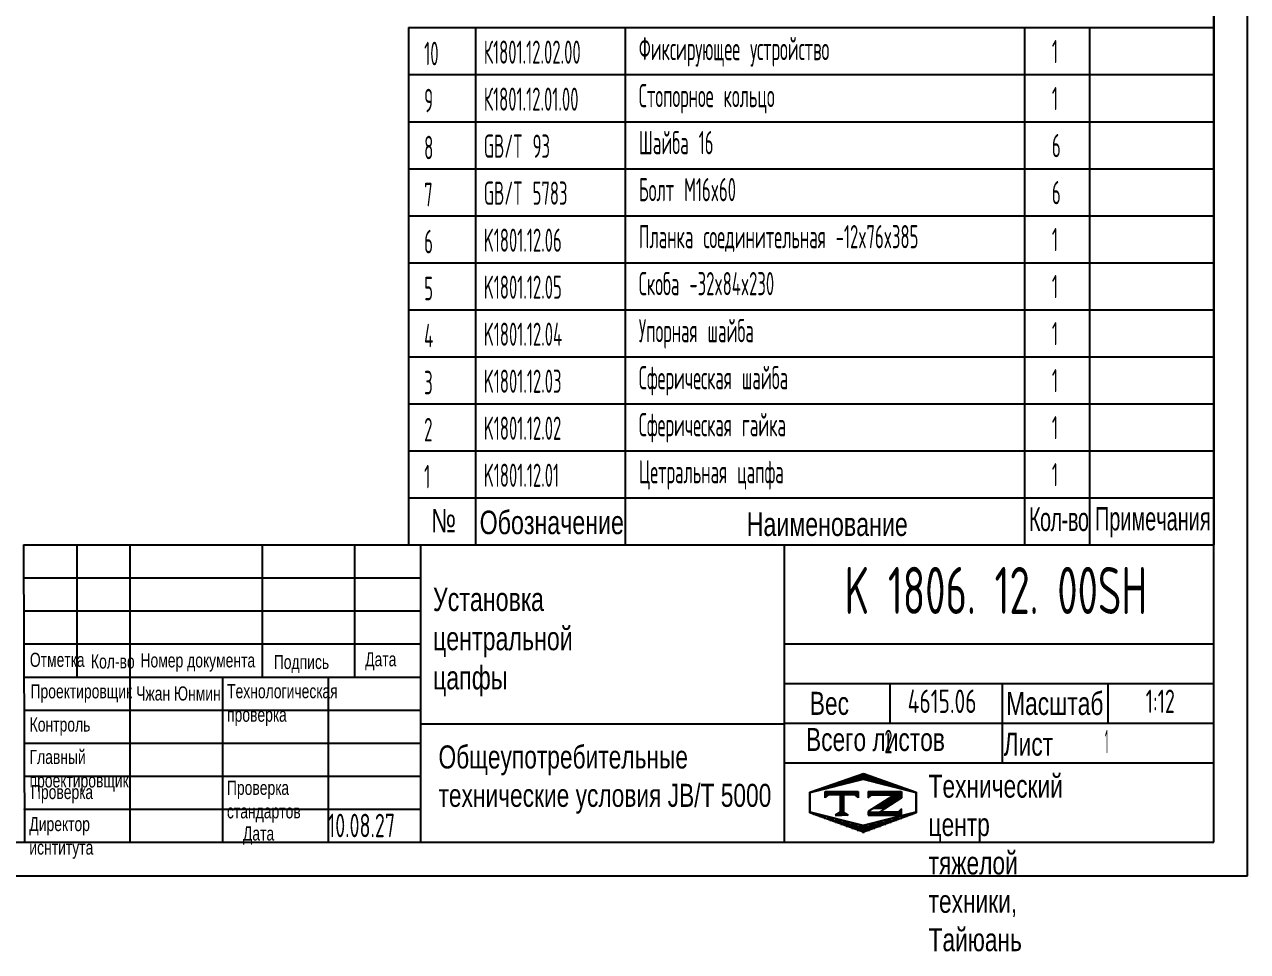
# Model space of a CAD drawing. Header units: millimetres. Extents: x 157 to 5197, y -35 to 3664.
# Drawn here: x 3011 to 5197, y -35 to 1621 of the extents above; entities that cross this region are included whole.
import ezdxf
from ezdxf.enums import TextEntityAlignment as Align

# ---------------------------------------------------------------- set-up
doc = ezdxf.new("R2010")
doc.units = ezdxf.units.MM
doc.header["$LTSCALE"] = 120
doc.linetypes.add('G', pattern=[2, 1.25, -0.25, 0.25, -0.25])
for name, color, linetype in [('01', 7, 'Continuous'), ('02', 1, 'Continuous'), ('05', 4, 'G'), ('11', 3, 'Continuous'), ('THICK', 7, 'Continuous')]:
    doc.layers.add(name, color=color, linetype=linetype)
doc.styles.add('HZLIB', font='TXT.shx', dxfattribs={"width": 0.5, "height": 41.5})
doc.styles.get("Standard").update_dxf_attribs({"font": 'isocp', "width": 0.707, "bigfont": 'intecad.shx'})

# ---------------------------------------------------------------- blocks, each defined once
blk = doc.blocks.new('*U287')
at = {"layer": '01'}
for points in [[(415, 5), (415, 292)], [(25, 5), (415, 5)]]:
    blk.add_lwpolyline(points, dxfattribs=at)
at = {"layer": '02'}
for points in [[(420, 0), (420, 297)], [(0, 0), (420, 0)]]:
    blk.add_lwpolyline(points, dxfattribs=at)
blk = doc.blocks.new('*X321')
at = {"color": 0}
for p, q in [((127.06, 7.8), (132.06, 7.8)), ((127.06, 7.5), (132.06, 7.5)), ((127.06, 7.2), (127.32, 7.2)), ((128.3, 5.7), (130.1, 5.7)), ((128.77, 6), (130.57, 6)), ((129.23, 6.3), (131.04, 6.3)), ((129.7, 6.6), (131.51, 6.6)), ((130.16, 6.9), (131.98, 6.9)), ((130.62, 7.2), (132.06, 7.2)), ((127.84, 5.4), (129.64, 5.4))]:
    blk.add_line(p, q, dxfattribs=at)
blk = doc.blocks.new('*X322')
at = {"color": 0}
for p, q in [((127.06, 4.8), (132.06, 4.8)), ((127.06, 4.5), (132.06, 4.5)), ((131.84, 5.1), (132.06, 5.1))]:
    blk.add_line(p, q, dxfattribs=at)
blk = doc.blocks.new('*X320')
at = {"color": 0}
for p, q in [((122.34, 4.5), (123.72, 4.5)), ((122.82, 4.8), (123.24, 4.8))]:
    blk.add_line(p, q, dxfattribs=at)
blk = doc.blocks.new('*X319')
at = {"color": 0}
for p, q in [((120.53, 7.8), (125.53, 7.8)), ((120.53, 7.5), (125.53, 7.5)), ((120.53, 7.2), (120.79, 7.2)), ((125.27, 7.2), (125.53, 7.2))]:
    blk.add_line(p, q, dxfattribs=at)
blk = doc.blocks.new('*X318')
at = {"color": 0}
for p, q in [((122.38, 9.3), (124.32, 9.3)), ((123.24, 9.6), (125.52, 9.6)), ((124.1, 9.9), (128.52, 9.9)), ((124.97, 10.2), (127.67, 10.2)), ((125.83, 10.5), (126.82, 10.5)), ((127.02, 9.6), (129.37, 9.6)), ((128.22, 9.3), (130.22, 9.3)), ((118.22, 7.8), (118.32, 7.8)), ((118.22, 7.5), (118.27, 7.5)), ((118.94, 8.1), (119.52, 8.1)), ((119.8, 8.4), (120.72, 8.4)), ((120.66, 8.7), (121.92, 8.7)), ((121.52, 9), (123.12, 9)), ((129.42, 9), (131.07, 9)), ((130.62, 8.7), (131.92, 8.7)), ((131.82, 8.4), (132.77, 8.4)), ((133.02, 8.1), (133.62, 8.1)), ((134.22, 7.8), (134.32, 7.8)), ((134.27, 7.5), (134.32, 7.5)), ((118.22, 7.2), (118.27, 7.2)), ((118.22, 6.9), (118.27, 6.9)), ((118.22, 6.6), (118.27, 6.6)), ((118.22, 6.3), (118.27, 6.3)), ((118.22, 6), (118.27, 6)), ((118.22, 5.7), (118.27, 5.7)), ((134.27, 7.2), (134.32, 7.2)), ((134.27, 6.9), (134.32, 6.9)), ((134.27, 6.6), (134.32, 6.6)), ((134.27, 6.3), (134.32, 6.3)), ((134.27, 6), (134.32, 6)), ((134.27, 5.7), (134.32, 5.7)), ((118.22, 5.4), (118.27, 5.4)), ((118.22, 5.1), (118.27, 5.1)), ((118.22, 4.8), (118.27, 4.8)), ((118.79, 4.5), (119.42, 4.5)), ((119.61, 4.2), (120.62, 4.2)), ((120.43, 3.9), (121.82, 3.9)), ((130.72, 3.9), (132.14, 3.9)), ((131.92, 4.2), (132.95, 4.2)), ((133.12, 4.5), (133.76, 4.5)), ((134.27, 5.4), (134.32, 5.4)), ((134.27, 5.1), (134.32, 5.1)), ((134.27, 4.8), (134.32, 4.8)), ((121.26, 3.6), (123.02, 3.6)), ((122.08, 3.3), (124.22, 3.3)), ((122.91, 3), (125.42, 3)), ((123.73, 2.7), (128.89, 2.7)), ((124.55, 2.4), (128.07, 2.4)), ((125.38, 2.1), (127.26, 2.1)), ((127.12, 3), (129.7, 3)), ((128.32, 3.3), (130.51, 3.3)), ((129.52, 3.6), (131.32, 3.6)), ((126.2, 1.8), (126.45, 1.8))]:
    blk.add_line(p, q, dxfattribs=at)

msp = doc.modelspace()

# ---------------------------------------------------------------- linework, layer by layer
for p, q in [((5137.0344, 2959.7888), (5137.0344, 691.7891)), ((3697.0344, 1615.789), (3697.0344, 691.7891)), ((3697.0344, 1615.789), (5137.0344, 1615.789)), ((3817.0344, 1615.789), (3817.0344, 691.7891)), ((4084.3347, 1615.789), (4084.3347, 691.7891)), ((4798.0192, 1615.789), (4798.0192, 691.7891)), ((4914.2286, 1615.789), (4914.2286, 691.7891)), ((3697.0344, 1531.789), (5137.0344, 1531.789)), ((3697.0344, 1447.789), (5137.0344, 1447.789)), ((3697.0344, 1363.789), (5137.0344, 1363.789)), ((3697.0344, 1279.789), (5137.0344, 1279.789)), ((3697.0344, 1195.789), (5137.0344, 1195.789)), ((3697.0344, 1111.789), (5137.0344, 1111.789)), ((3697.0344, 1027.789), (5137.0344, 1027.789)), ((3697.0344, 943.7891), (5137.0344, 943.7891)), ((3697.0344, 859.7891), (5137.0344, 859.7891)), ((3697.0344, 775.7891), (5137.0344, 775.7891)), ((3697.0344, 691.7891), (5137.0344, 691.7891))]:
    msp.add_line(p, q)
at = {"layer": 'THICK'}
for p, q in [((3008.9455, 691.7891), (3010.5581, 160.17)), ((3008.9455, 691.7891), (5137.0344, 691.7891)), ((3105.0376, 691.5327), (3105.0376, 691.7891)), ((3105.0682, 455.5139), (3105.0682, 691.7891)), ((3199.5782, 160.17), (3199.5782, 691.7891)), ((3435.8534, 455.5139), (3435.8534, 691.7891)), ((3601.246, 455.5139), (3601.246, 691.7891)), ((3719.3836, 160.17), (3719.3836, 691.7891)), ((4369.1402, 160.17), (4369.1402, 691.7891)), ((5137.0344, 160.17), (5137.0344, 691.7891)), ((3010.5581, 514.5827), (3719.3836, 514.5827)), ((4369.1402, 514.5827), (5137.0344, 514.5827)), ((3010.5581, 455.5139), (3719.3836, 455.5139)), ((3364.9708, 160.17), (3364.9708, 455.5139)), ((3553.991, 160.17), (3553.991, 455.5139)), ((4369.1402, 443.7002), (5137.0344, 443.7002)), ((4558.1603, 372.8176), (4558.1603, 443.7002)), ((4758.9942, 301.9351), (4758.9942, 443.7002)), ((4948.0143, 372.8176), (4948.0143, 443.7002)), ((3719.3836, 371.7936), (4369.1402, 371.7936)), ((4369.1402, 372.8176), (5137.0344, 372.8176)), ((4369.1402, 301.9351), (5137.0344, 301.9351)), ((3010.5581, 160.17), (5137.0344, 160.17))]:
    msp.add_line(p, q, dxfattribs=at)
at = {"layer": 'THICK', "color": 3}
for p, q in [((3010.5581, 632.7203), (3719.3836, 632.7203)), ((3010.5581, 573.6515), (3719.3836, 573.6515)), ((3010.5581, 396.4452), (3719.3836, 396.4452)), ((3010.5581, 337.3764), (3719.3836, 337.3764)), ((3010.5581, 278.3076), (3719.3836, 278.3076)), ((4414.6477, 250.0265), (4510.3987, 283.3765)), ((4415.2694, 249.2754), (4509.7795, 272.9029)), ((4509.7795, 272.9029), (4604.2895, 249.2754)), ((4510.3987, 283.3765), (4604.9061, 250.0265)), ((4414.6477, 212.8867), (4414.6477, 250.0265)), ((4415.2694, 213.8341), (4415.2694, 249.2754)), ((4441.9565, 239.3141), (4441.9565, 251.1279)), ((4441.9565, 251.1279), (4501.0253, 251.1279)), ((4447.8634, 245.221), (4441.9565, 239.3141)), ((4495.1184, 245.221), (4447.8634, 245.221)), ((4468.9059, 245.2774), (4468.9059, 212.8749)), ((4471.4901, 245.2774), (4471.4901, 212.8749)), ((4474.4435, 245.2774), (4474.4435, 212.8749)), ((4501.0253, 239.3141), (4495.1184, 245.221)), ((4501.0253, 251.1279), (4501.0253, 239.3141)), ((4519.113, 251.1279), (4519.113, 239.3141)), ((4519.113, 251.1279), (4578.1818, 251.1279)), ((4519.113, 239.3141), (4525.0199, 245.221)), ((4565.6284, 245.221), (4519.113, 215.125)), ((4525.0199, 245.221), (4565.6284, 245.221)), ((4578.1818, 251.1279), (4578.1818, 239.3141)), ((4604.2895, 249.2754), (4604.2895, 213.8341)), ((4604.9061, 250.0265), (4604.9061, 212.8867)), ((3010.5581, 219.2388), (3719.3836, 219.2388)), ((4547.9185, 220.0595), (4538.8902, 214.2814)), ((4578.1802, 239.4269), (4547.9185, 220.0595)), ((4578.1802, 220.1883), (4572.2733, 214.2814)), ((4578.1802, 208.3745), (4578.1802, 220.1883)), ((4510.3987, 178.0208), (4414.6477, 212.8867)), ((4509.7795, 190.2066), (4415.2694, 213.8341)), ((4471.4901, 215.5751), (4460.0458, 208.3745)), ((4460.0458, 208.3745), (4471.4901, 208.3745)), ((4471.4901, 215.5751), (4482.9344, 208.3745)), ((4482.9344, 208.3745), (4471.4901, 208.3745)), ((4604.2895, 213.8341), (4509.7795, 190.2066)), ((4604.9061, 212.8867), (4510.3987, 178.0208)), ((4519.113, 215.125), (4519.113, 208.3745)), ((4519.113, 208.3745), (4578.1802, 208.3745)), ((4572.2733, 214.2814), (4538.8902, 214.2814))]:
    msp.add_line(p, q, dxfattribs=at)
for p in [(3010.5581, 219.2388), (3010.5581, 160.17)]:
    msp.add_point(p, dxfattribs=at)

# ---------------------------------------------------------------- block references
at = {"layer": '02', "xscale": 12, "yscale": 12, "zscale": 12}
msp.add_blockref('*U287', (157.0344, 100.17), dxfattribs=at)
at = {"layer": 'THICK', "color": 3, "xscale": 11.81375692083424, "yscale": 11.81375692083338, "zscale": 11.81375692083417}
for name in ['*X318', '*X319', '*X321', '*X320', '*X322']:
    msp.add_blockref(name, (3018.0298, 157.2836), dxfattribs=at)

# ---------------------------------------------------------------- texts
at = {"style": 'HZLIB', "width": 0.5}
for s, height, p in [('Фиксирующее устройство', 41.5, (4108.872, 1557.5927)), ('10', 42, (3725.0344, 1548.589)), ('К1801.12.02.00', 41.5, (3831.7006, 1551.2697)), ('1', 41.5, (4847.3343, 1552.3092)), ('К1801.12.01.00', 41.5, (3831.7006, 1467.2697)), ('Стопорное кольцо', 41.5, (4108.872, 1473.5927)), ('1', 41.5, (4847.3343, 1468.3092)), ('9', 42, (3725.0344, 1464.589)), ('8', 42, (3725.0344, 1380.589)), ('GB/T 93', 41.5, (3831.7006, 1383.2697)), ('Шайба 16', 41.5, (4108.872, 1389.5927)), ('6', 41.5, (4847.3343, 1384.3092)), ('7', 42, (3725.0344, 1296.589)), ('GB/T 5783', 41.5, (3831.7006, 1299.2697)), ('Болт M16x60', 41.5, (4108.872, 1305.5927)), ('6', 41.5, (4847.3343, 1300.3092)), ('6', 42, (3725.0344, 1212.589)), ('K1801.12.06', 41.5, (3831.7006, 1215.2697)), ('Планка соединительная -12x76x385', 41.5, (4108.872, 1221.5927)), ('1', 41.5, (4847.3343, 1216.3092)), ('5', 42, (3725.0344, 1128.589)), ('K1801.12.05', 41.5, (3831.7006, 1131.2697)), ('Скоба -32x84x230 ', 41.5, (4108.872, 1137.5927)), ('1', 41.5, (4847.3343, 1132.3092)), ('Упорная шайба', 41.5, (4108.872, 1053.5927)), ('4', 42, (3725.0344, 1044.589)), ('K1801.12.04', 41.5, (3831.7006, 1047.2697)), ('1', 41.5, (4847.3343, 1048.3092)), ('Сферическая шайба', 41.5, (4108.872, 969.5927)), ('1', 41.5, (4847.3343, 964.3092)), ('3', 42, (3725.0344, 960.589)), ('K1801.12.03', 41.5, (3831.7006, 963.2697)), ('2', 42, (3725.0344, 876.5891)), ('K1801.12.02', 41.5, (3831.7006, 879.2697)), ('Сферическая гайка', 41.5, (4108.872, 885.5927)), ('1', 41.5, (4847.3343, 880.3092)), ('1', 42, (3725.0344, 792.5891)), ('K1801.12.01', 41.5, (3831.7006, 795.2697)), ('Цетральная цапфа', 41.5, (4108.872, 801.5927)), ('1', 41.5, (4847.3343, 796.3092))]:
    msp.add_text(s, height=height, dxfattribs=at).set_placement(p)
at = {"layer": '01', "attachment_point": 1}
for s, insert, char_height in [('{\\fArial|b0|i0|c204|p34;Отметка}', (3020.2053, 498.8436), 25.18992), ('{\\fArial|b0|i0|c204|p34;Кол-во}', (3129.4461, 495.9459), 25.18992), ('{\\fArial|b0|i0|c204|p34;Номер документа}', (3217.9326, 497.8842), 25.18992), ('{\\fArial|b0|i0|c204|p34;Подпись}', (3456.2016, 494.98), 25.18992), ('{\\fArial|b0|i0|c204|p34;Дата}', (3619.5794, 499.8095), 25.18992), ('{\\fArial|b0|i0|c204|p34;Проектировщик}', (3021.3138, 442.5767), 25.18992), ('{\\fArial|b0|i0|c204|p34;\\C3;Чжан Юнмин}', (3210.2027, 438.7066), 25.18992), ('{\\fArial|b0|i0|c204|p34;Технологическая\\Pпроверка}', (3372.7097, 442.7661), 25.18992), ('{\\fArial|b0|i0|c204|p34;Вес}', (4414.5177, 429.031), 41.143536), ('{\\fArial|b0|i0|c204|p34;Контроль}', (3019.867, 383.2427), 25.18992), ('{\\fArial|b0|i0|c204|p34;Главный\\Pпроектировщик}', (3019.6439, 325.2638), 25.18992), ('{\\fArial|b0|i0|c204|p34;Проверка}', (3022.1057, 262.6156), 25.18992), ('{\\fArial|b0|i0|c204|p34;Проверка\\Pстандартов}', (3372.4685, 270.0997), 25.18992), ('{\\fArial|b0|i0|c204|p34;Директор\\Pиснтитута}', (3019.2564, 205.3828), 25.18992), ('{\\fArial|b0|i0|c204|p34;Дата}', (3401.0884, 188.546), 25.18992)]:
    msp.add_mtext(s, dxfattribs=dict(at, insert=insert, char_height=char_height))
at = {"layer": '01', "insert": (4626.8493, 281.0553), "char_height": 41.143536, "width": 1.933465, "attachment_point": 1}
msp.add_mtext('{\\fArial|b0|i0|c204|p34;Технический центр\\Pтяжелой техники, Тайюань}', dxfattribs=at)
at = {"layer": '02', "char_height": 42, "attachment_point": 1}
for s, insert in [('{\\fArial|b0|i0|c204|p34;\\C0;№}', (3737.4789, 755.9005)), ('{\\fArial|b0|i0|c204|p34;\\C0;Наименование}', (4301.6702, 749.5159)), ('{\\fArial|b0|i0|c204|p34;\\W0.607;\\T0.95;\\C0;Кол-во}', (4806.3131, 758.4511)), ('{\\fArial|b0|i0|c204|p34;\\W0.607;\\C0;Примечания}', (4924.2953, 759.4641))]:
    msp.add_mtext(s, dxfattribs=dict(at, insert=insert))
for s, insert, width in [('{\\fArial|b0|i0|c204|p34;\\C0;Обозначение}', (3824.2809, 752.7514), 1.967372), ('{\\fArial|b0|i0|c204|p34;\\C3;Установка центральной цапфы}', (3740.872, 615.3942), 0.967591)]:
    msp.add_mtext(s, dxfattribs=dict(at, insert=insert, width=width))
at = {"layer": '05', "char_height": 41.16, "attachment_point": 1}
for s, insert in [('{\\fArial|b0|i0|c204|p34;\\C0;Масштаб}', (4765.4899, 428.8363)), ('{\\fArial|b0|i0|c204|p34;\\C0;Всего листов}', (4407.7206, 364.4975)), ('{\\fArial|b0|i0|c204|p34;\\C0;Лист}', (4761.1181, 356.139)), ('{\\fArial|b0|i0|c204|p34;\\C0;Общеупотребительные\\Pтехнические условия \\fArial|b0|i0|c0|p34;JB/T 5000}', (3750.6955, 333.2474))]:
    msp.add_mtext(s, dxfattribs=dict(at, insert=insert))
at = {"layer": '11'}
for s, height, width, p, p2 in [('K 1806. 12. 00SH', 84, 0.695541, (4476.6705, 568.17), (5017.3983, 568.17)), ('4615.06', 42, 0.682335, (4589.4252, 391.17), (4712.6436, 391.17)), ('1:12', 42, 0.651478, (5014.9028, 391.17), (5067.166, 391.17)), ('2', 42, 0.562593, (4547.8269, 319.17), (4562.2419, 319.17)), ('1', 42, 0.404, (4942.065, 319.17), (4948.0038, 319.17)), ('10.08.27', 42, 0.642055, (3553.0344, 169.17), (3673.0344, 169.17))]:
    msp.add_text(s, height=height, dxfattribs=dict(at, width=width)).set_placement(p, p2, align=Align.FIT)

doc.saveas('drawing.dxf')
